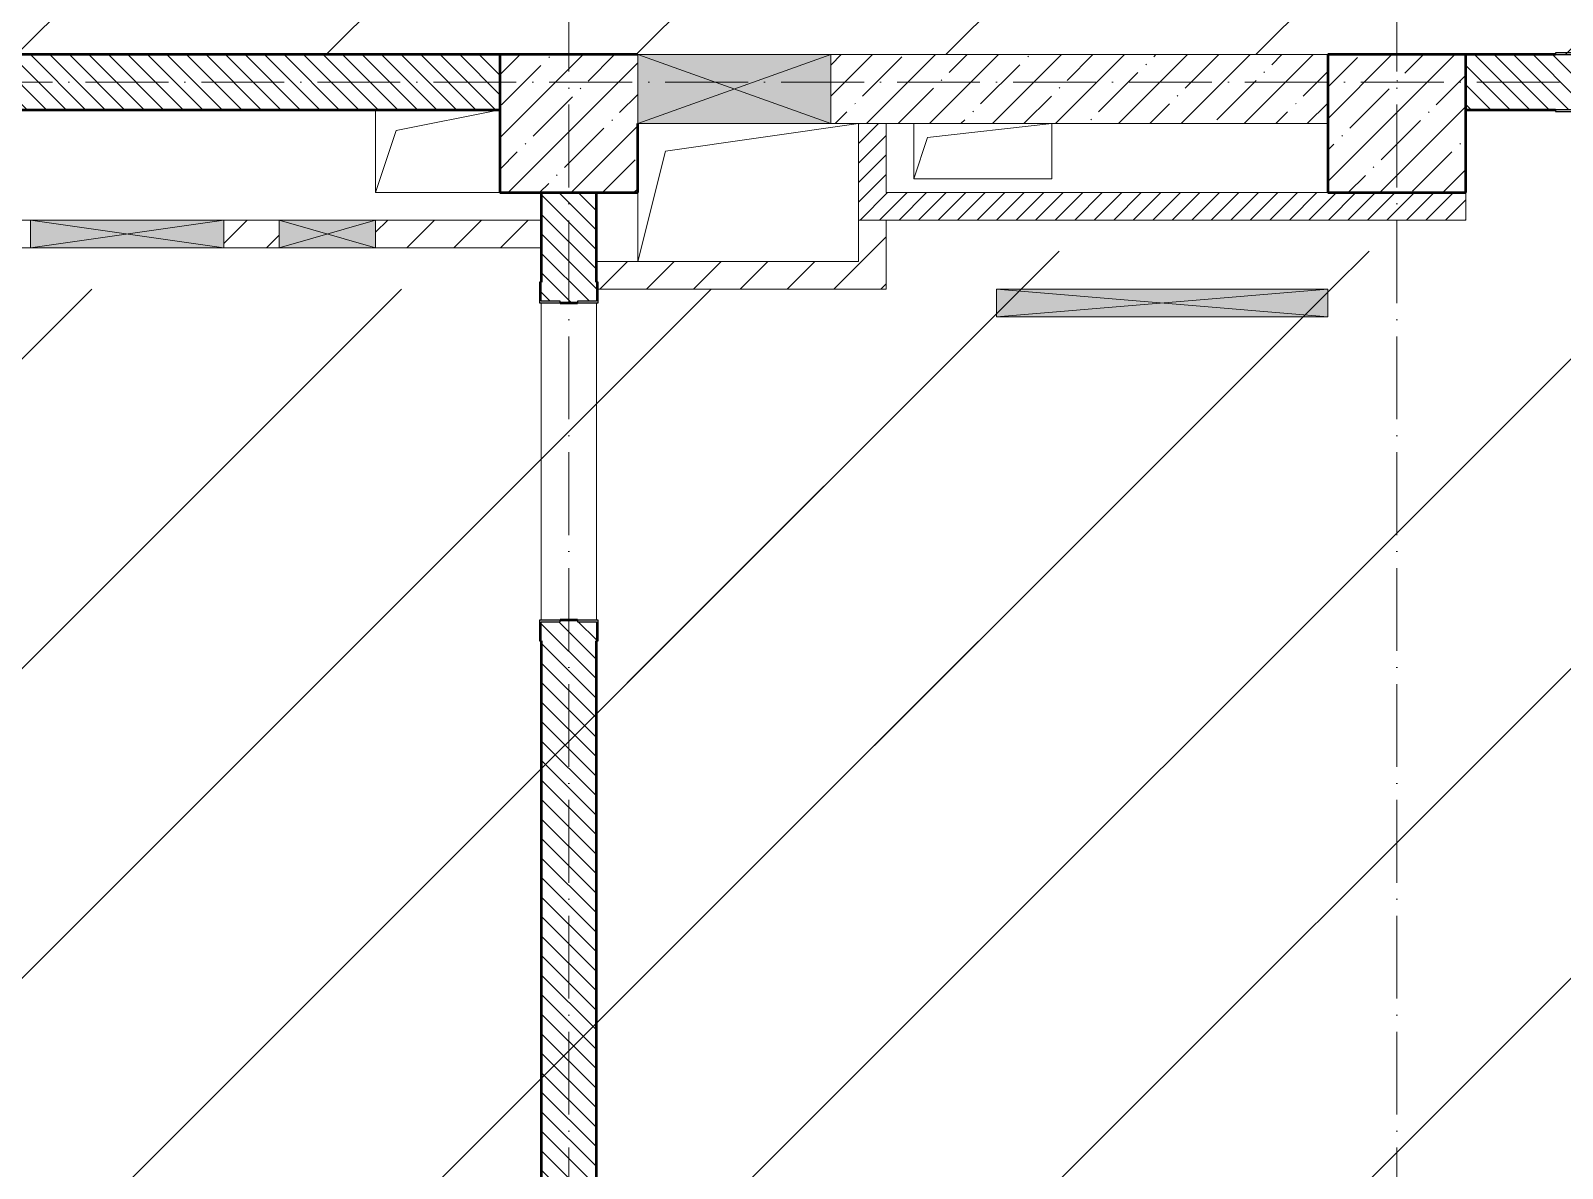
# Model space of a CAD drawing. Header units: millimetres. Extents: x -17017 to 628417, y -109036 to 199237.
# Drawn here: x 91910 to 97460, y 65757 to 69882 of the extents above; entities that cross this region are included whole.
import ezdxf

# ---------------------------------------------------------------- set-up
doc = ezdxf.new("R2010")
doc.units = ezdxf.units.MM
doc.linetypes.add('50_200_ШТРИХ_1Т_ш5_п1_п1_', pattern=[700, 500, -100, 0, -100])
for name, color, linetype, lineweight in [('3.1) ЖБ окна 1.2 м', 102, 'Continuous', 30), ('A-DETL-GENF-OTLN', 7, 'Continuous', 9), ('A-FLOR-____-OTLN', 7, 'Continuous', 9), ('A-GENM-____-MCUT', 7, 'Continuous', 25), ('A-GENM-____-OTLN', 7, 'Continuous', 9), ('A-GENM-____-OTLN-1', 7, 'Continuous', 25), ('A-GLAZ-____-OTLN', 7, 'Continuous', 9), ('A-WALL-____-MCUT-1', 7, 'Continuous', 9), ('A-WALL-____-MCUT-2', 7, 'Continuous', 50), ('A-WALL-____-PATT-1', 7, 'Continuous', 9), ('A-WALL-FNSH-MCUT-1', 7, 'Continuous', 9), ('I-WALL-____-OTLN', 7, 'Continuous', 9), ('S-COLS-____-MCUT', 7, 'Continuous', 50), ('S-COLS-____-OTLN', 7, 'Continuous', 9), ('S-GRID-____-OTLN-1', 7, '50_200_ШТРИХ_1Т_ш5_п1_п1_', 9), ('стяжа', 7, 'Continuous', 30)]:
    doc.layers.add(name, color=color, linetype=linetype, lineweight=lineweight)
doc.layers.add('A-GLAZ-____-OTLN-1', color=7, linetype='Continuous', lineweight=9, true_color=0xc0c0c0)
pattern_1 = [(45, (50979.8, 168109.95), (-561.266, 561.266), [])]
pattern_2 = [(135, (43259.71, 63713.66), (-35.35534, -35.35534), [])]
pattern_3 = [(45, (43259.71, 63713.66), (-84.8528, 84.8528), [])]
pattern_4 = [(45, (43259.71, 63713.66), (-35.35534, 35.35534), [])]

# ---------------------------------------------------------------- blocks, each defined once
blk = doc.blocks.new('BSC_Колонна _Прямоугольная - 500х500-V60-АР1_План отверстий 2 этажа в осях 1-64_А-ГГ')
at = {"layer": 'S-COLS-____-OTLN'}
h = blk.add_hatch(dxfattribs=at)
h.set_pattern_fill('FP_89', color=256, style=0, pattern_type=2)
h.set_pattern_definition([(45, (-50600, -5831.04), (-114.04925, 114.04925), []), (45, (-50485.95, -5831.04), (-114.04925, 114.04925), [201.613, -40.323, 3.353, -36.97])])
h.paths.add_polyline_path([(-250, -250), (250, -250), (250, 250), (-250, 250), (-250, 0)], flags=0)
at = {"layer": 'S-COLS-____-MCUT'}
for p, q in [((250, 250), (-250, 250)), ((-250, 250), (-250, -250)), ((250, -250), (250, 0)), ((-250, -250), (250, -250))]:
    blk.add_line(p, q, dxfattribs=at)
blk = doc.blocks.new('BSC_Колонна _Прямоугольная - 500х500-V62-АР1_План отверстий 2 этажа в осях 1-64_А-ГГ')
at = {"layer": 'S-COLS-____-OTLN'}
h = blk.add_hatch(dxfattribs=at)
h.set_pattern_fill('FP_91', color=256, style=0, pattern_type=2)
h.set_pattern_definition([(45, (-53600, -5831.04), (-114.04925, 114.04925), []), (45, (-53485.95, -5831.04), (-114.04925, 114.04925), [201.613, -40.323, 3.353, -36.97])])
h.paths.add_polyline_path([(-250, -250), (250, -250), (250, 250), (-250, 250)], flags=0)
at = {"layer": 'S-COLS-____-MCUT'}
for p, q in [((250, 250), (-250, 250)), ((-250, 250), (-250, -250)), ((250, -250), (250, 250)), ((-250, -250), (250, -250))]:
    blk.add_line(p, q, dxfattribs=at)
blk = doc.blocks.new('Фахверк_СКБ_Уголок - 200_3960-28268576-АР1_План отверстий 2 этажа в осях 1-64_А-ГГ')
at = {"layer": 'A-GENM-____-MCUT'}
for p, q in [((200, 156), (125, 156)), ((125, 156), (125, 81)), ((131, 81), (131, 150)), ((131, 150), (200, 150)), ((200, 150), (200, 156)), ((125, 81), (131, 81)), ((131, 19), (125, 19)), ((125, 19), (125, -56)), ((131, -50), (131, 19)), ((200, -50), (131, -50)), ((200, -56), (200, -50)), ((125, -56), (200, -56))]:
    blk.add_line(p, q, dxfattribs=at)
blk = doc.blocks.new('AR_Отверстие прямоугольное _в плите_ - AR_Отверстие прямоугольное _в плите_-V156-АР1_План отверстий 2 этажа в осях 1-64_А-ГГ')
at = {"layer": 'A-GENM-____-OTLN'}
for p, q in [((-250, 100), (-250, -100)), ((-200, 50), (250, 100)), ((250, -100), (250, 100)), ((-250, -100), (-200, 50)), ((-250, -100), (250, -100))]:
    blk.add_line(p, q, dxfattribs=at)
blk = doc.blocks.new('AR_Отверстие прямоугольное _в плите_ - AR_Отверстие прямоугольное _в плите_-30553057-АР1_План отверстий 2 этажа в осях 1-64_А-ГГ')
at = {"layer": 'A-GENM-____-OTLN'}
for p, q in [((-300, 150), (400, 250)), ((-400, -250), (-300, 150)), ((-400, 0), (-400, -250))]:
    blk.add_line(p, q, dxfattribs=at)
blk = doc.blocks.new('AR_Отверстие прямоугольное _в плите_ - AR_Отверстие прямоугольное _в плите_-30552670-АР1_План отверстий 2 этажа в осях 1-64_А-ГГ')
at = {"layer": 'A-GENM-____-OTLN'}
for p, q in [((-225, 150), (-225, -150)), ((-150, 75), (225, 150)), ((-225, -150), (-150, 75)), ((-225, -150), (225, -150))]:
    blk.add_line(p, q, dxfattribs=at)
blk = doc.blocks.new('AR_Отверстие прямоугольное _в стене__БезПР - AR_Отверстие прямоугольное _в стене__БезПР-30590120-АР1_План отверстий 2 этажа в осях 1-64_А-ГГ')
at = {"layer": 'A-GLAZ-____-OTLN-1'}
blk.add_hatch(color=256, dxfattribs=at).paths.add_polyline_path([(350, -125), (350, 125), (-350, 125), (-350, -125), (42.8, -125)], flags=0)
at = {"layer": 'A-DETL-GENF-OTLN'}
for p, q in [((-350, -125), (-350, 125)), ((-350, 125), (350, 125)), ((350, 125), (-350, -125)), ((-350, 125), (350, -125)), ((350, 125), (-350, 125)), ((-350, 125), (-350, -125)), ((350, 125), (350, -125)), ((350, -125), (350, 125)), ((350, -125), (-350, -125)), ((-350, -125), (350, -125))]:
    blk.add_line(p, q, dxfattribs=at)
at = {"layer": 'A-GLAZ-____-OTLN'}
blk.add_line((350, 125), (-350, 125), dxfattribs=at)
blk = doc.blocks.new('154_Стойка_СКБ_Уголок - СМ-2180_200-28268025-АР1_План отверстий 2 этажа в осях 1-64_А-ГГ')
at = {"layer": 'A-GENM-____-MCUT'}
for p, q in [((125, 156), (125, 81)), ((200, 156), (125, 156)), ((131, 81), (131, 150)), ((131, 150), (200, 150)), ((200, 150), (200, 156)), ((125, 81), (131, 81)), ((131, 19), (125, 19)), ((125, 19), (125, -56)), ((131, -50), (131, 19)), ((200, -50), (131, -50)), ((200, -56), (200, -50)), ((125, -56), (200, -56))]:
    blk.add_line(p, q, dxfattribs=at)
blk = doc.blocks.new('AR_Отверстие прямоугольное _в стене__БезПР - AR_Отверстие прямоугольное _в стене__БезПР-36788986-АР1_План отверстий 2 этажа в осях 1-64_А-ГГ')
at = {"layer": 'A-GLAZ-____-OTLN'}
blk.add_hatch(color=256, dxfattribs=at).paths.add_polyline_path([(175, -50), (175, 50), (-175, 50), (-175, -50)], flags=0)
at = {"layer": 'A-DETL-GENF-OTLN'}
for p, q in [((-175, -50), (-175, 50)), ((-175, 50), (175, 50)), ((175, 50), (-175, -50)), ((-175, 50), (175, -50)), ((175, 50), (-175, 50)), ((-175, 50), (-175, -50)), ((175, 50), (175, -50)), ((175, -50), (175, 50)), ((175, -50), (-175, -50)), ((-175, -50), (175, -50))]:
    blk.add_line(p, q, dxfattribs=at)
at = {"layer": 'A-GLAZ-____-OTLN'}
blk.add_line((175, 50), (-175, 50), dxfattribs=at)
blk = doc.blocks.new('AR_Отверстие прямоугольное _в стене__БезПР - AR_Отверстие прямоугольное _в стене__БезПР-36429042-АР1_План отверстий 2 этажа в осях 1-64_А-ГГ')
at = {"layer": 'A-GLAZ-____-OTLN'}
blk.add_hatch(color=256, dxfattribs=at).paths.add_polyline_path([(-350, -50), (350, -50), (350, 50), (-350, 50)], flags=0)
at = {"layer": 'A-DETL-GENF-OTLN'}
for p, q in [((-350, -50), (-350, 50)), ((-350, 50), (350, 50)), ((350, 50), (-350, -50)), ((-350, 50), (350, -50)), ((350, 50), (-350, 50)), ((-350, 50), (-350, -50)), ((350, 50), (350, -50)), ((350, -50), (350, 50)), ((350, -50), (-350, -50)), ((-350, -50), (350, -50))]:
    blk.add_line(p, q, dxfattribs=at)
at = {"layer": 'A-GLAZ-____-OTLN'}
blk.add_line((350, 50), (-350, 50), dxfattribs=at)
blk = doc.blocks.new('AR_Отверстие прямоугольное _в стене_ - AR_Отверстие прямоугольное _в стене__ОВ-36976812-АР1_План отверстий 2 этажа в осях 1-64_А-ГГ')
at = {"layer": 'A-GLAZ-____-OTLN'}
blk.add_hatch(color=256, dxfattribs=at).paths.add_polyline_path([(600, -50), (600, 50), (-600, 50), (-600, -50), (260.2, -50)], flags=0)
at = {"layer": 'A-DETL-GENF-OTLN'}
for p, q in [((-600, -50), (-600, 50)), ((-600, 50), (600, 50)), ((600, 50), (-600, -50)), ((-600, 50), (600, -50)), ((600, 50), (-600, 50)), ((-600, 50), (-600, -50)), ((600, 50), (600, -50)), ((600, -50), (600, 50)), ((600, -50), (-600, -50)), ((-600, -50), (600, -50))]:
    blk.add_line(p, q, dxfattribs=at)
blk = doc.blocks.new('2этаж')
at = {"layer": 'S-GRID-____-OTLN-1', "color": 251, "ltscale": 0.6, "true_color": 0x636466}
for p, q in [((35008.3, 454533.3), (35008.3, 469166.5)), ((38008.3, 454533.3), (38008.3, 469166.5)), ((74727.1, 464997), (-20260.4, 464997))]:
    blk.add_line(p, q, dxfattribs=at)

msp = doc.modelspace()

# ---------------------------------------------------------------- hatches: boundary and pattern name
at = {"layer": 'A-WALL-____-PATT-1'}
h = msp.add_hatch(dxfattribs=at)
h.set_pattern_fill('FP_6', color=256, style=0, pattern_type=2)
h.set_pattern_definition(pattern_2)
h.paths.add_polyline_path([(92735, 69594.7), (93609.7, 69594.7), (93609.7, 69794.7), (90865.7, 69794.7), (90865.7, 69725.7), (90859.7, 69725.7), (90859.7, 69663.7), (90865.7, 69663.7), (90865.7, 69594.7), (90967.6, 69594.7)], flags=0)
h.paths.add_polyline_path([(88809.7, 69594.7), (89703.7, 69594.7), (89703.7, 69663.7), (89709.7, 69663.7), (89709.7, 69725.7), (89703.7, 69725.7), (89703.7, 69794.7), (88809.7, 69794.7), (88809.7, 69682.2)], flags=0)
h.paths.add_polyline_path([(88109.7, 69594.7), (88409.7, 69594.7), (88409.7, 69794.7), (88109.7, 69794.7)], flags=0)
h = msp.add_hatch(dxfattribs=at)
h.set_pattern_fill('FP_25', color=256, style=0, pattern_type=2)
h.set_pattern_definition([(45, (43259.71, 63713.66), (-114.04925, 114.04925), []), (45, (43373.76, 63713.66), (-114.04925, 114.04925), [201.612, -40.322, 3.353, -36.97])])
h.paths.add_polyline_path([(96609.7, 69544.7), (96609.7, 69794.7), (94809.7, 69794.7), (94809.7, 69544.7), (96270, 69544.7)], flags=0)
h = msp.add_hatch(dxfattribs=at)
h.set_pattern_fill('FP_6', color=256, style=0, pattern_type=2)
h.set_pattern_definition(pattern_2)
h.paths.add_polyline_path([(102609.7, 69594.7), (102609.7, 69794.7), (102209.7, 69794.7), (102209.7, 69594.7)], flags=0)
h.paths.add_polyline_path([(99215.7, 69594.7), (100003.7, 69594.7), (100003.7, 69663.7), (100009.7, 69663.7), (100009.7, 69725.7), (100003.7, 69725.7), (100003.7, 69794.7), (99215.7, 69794.7), (99215.7, 69725.7), (99209.7, 69725.7), (99209.7, 69663.7), (99215.7, 69663.7), (99215.7, 69634.7)], flags=0)
h.paths.add_polyline_path([(100915.7, 69594.7), (101809.7, 69594.7), (101809.7, 69794.7), (100915.7, 69794.7), (100915.7, 69725.7), (100909.7, 69725.7), (100909.7, 69663.7), (100915.7, 69663.7), (100915.7, 69595.4)], flags=0)
h.paths.add_polyline_path([(97434.7, 69594.7), (97503.7, 69594.7), (97503.7, 69663.7), (97509.7, 69663.7), (97509.7, 69725.7), (97503.7, 69725.7), (97503.7, 69794.7), (97109.7, 69794.7), (97109.7, 69594.7)], flags=0)
h = msp.add_hatch(dxfattribs=at)
h.set_pattern_fill('FP_5', color=256, style=0, pattern_type=2)
h.set_pattern_definition(pattern_4)
h.paths.add_polyline_path([(95009.7, 69294.7), (95009.7, 69544.7), (94909.7, 69544.7), (94909.7, 69294.7)], flags=0)
h = msp.add_hatch(dxfattribs=at)
h.set_pattern_fill('FP_6', color=256, style=0, pattern_type=2)
h.set_pattern_definition(pattern_2)
h.paths.add_polyline_path([(93759.7, 62294.7), (93959.7, 62294.7), (93959.5, 67738.7), (93890.7, 67738.7), (93890.7, 67744.7), (93828.7, 67744.7), (93828.7, 67738.7), (93759.7, 67738.7), (93759.7, 62729.6)], flags=0)
h.paths.add_polyline_path([(93890.7, 68894.7), (93890.7, 68900.7), (93959.7, 68900.7), (93959.7, 69294.7), (93759.7, 69294.7), (93759.7, 68900.7), (93828.7, 68900.7), (93828.7, 68894.7)], flags=0)
h = msp.add_hatch(dxfattribs=at)
h.set_pattern_fill('FP_5', color=256, style=0, pattern_type=2)
h.set_pattern_definition(pattern_4)
h.paths.add_polyline_path([(94909.7, 69194.7), (97109.7, 69194.7), (97109.7, 69294.7), (94909.7, 69294.7)], flags=0)
h = msp.add_hatch(dxfattribs=at)
h.set_pattern_fill('FP_4', color=256, style=0, pattern_type=2)
h.set_pattern_definition(pattern_3)
h.paths.add_polyline_path([(91709.7, 69094.7), (91909.7, 69094.7), (91909.7, 69194.7), (91709.7, 69194.7)], flags=0)
h.paths.add_polyline_path([(92735, 69094.7), (92809.7, 69094.7), (92809.7, 69194.7), (92609.7, 69194.7), (92609.7, 69094.7)], flags=0)
h.paths.add_polyline_path([(93759.7, 69094.7), (93759.7, 69194.7), (93159.7, 69194.7), (93159.7, 69094.7)], flags=0)
h.paths.add_polyline_path([(90961.2, 69097.7), (91006.7, 69097.7), (91006.7, 69191.7), (90959.7, 69191.7), (90959.7, 69097.7)], flags=0)
h = msp.add_hatch(dxfattribs=at)
h.set_pattern_fill('FP_4', color=256, style=0, pattern_type=2)
h.set_pattern_definition(pattern_3)
h.paths.add_polyline_path([(95009.7, 68944.7), (95009.7, 69194.7), (94909.7, 69194.7), (94909.7, 68944.7)], flags=0)
h = msp.add_hatch(dxfattribs=at)
h.set_pattern_fill('FP_4', color=256, style=0, pattern_type=2)
h.set_pattern_definition(pattern_3)
h.paths.add_polyline_path([(94909.7, 68944.7), (94909.7, 69044.7), (93959.7, 69044.7), (93959.7, 68969.7), (93965.7, 68969.7), (93965.7, 68944.7), (94502.5, 68944.7)], flags=0)
at = {"layer": 'стяжа'}
h = msp.add_hatch(dxfattribs=at)
h.set_pattern_fill('ANSI31', color=5, scale=250)
h.set_pattern_definition(pattern_1)
h.paths.add_polyline_path([(81815.4, 72894.7), (40941.8, 72894.7), (40941.8, 69784.7), (81815.4, 69784.7)])
h.paths.add_polyline_path([(58159.7, 69194.7), (72559.7, 69194.7), (72559.7, 62394.7), (58159.7, 62394.7)])
h.paths.add_polyline_path([(72559.7, 68944.7), (124367.1, 68944.7), (124367.1, 62044.5), (72559.7, 62044.5)])
h = msp.add_hatch(dxfattribs=at)
h.set_pattern_fill('ANSI31', color=5, scale=250)
h.set_pattern_definition(pattern_1)
h.paths.add_polyline_path([(124367.1, 62044.5), (72559.7, 62044.5), (58159.7, 62394.7), (58159.7, 69784.7), (40941.8, 69784.7), (40941.8, 72894.7), (81815.4, 72894.7), (81815.4, 68944.7), (124367.1, 68944.7)])
h.paths.add_polyline_path([(63559.7, 62272.2), (63571.7, 62272.2), (63571.7, 62297.2), (63559.7, 62297.2)], flags=16)
h.paths.add_polyline_path([(63559.7, 68994.7), (63559.7, 67794.7), (63559.7, 66458.5, -2.052883), (63590.7, 66482.8, -0.372712), (63459.7, 66511.7), (63459.7, 67748.7), (63563.9, 68994.7)], flags=0)
h.paths.add_polyline_path([(64891.7, 69502.1, -0.625627), (65009.7, 69744.7), (64891.7, 69774.2)], flags=16)
h.paths.add_polyline_path([(64771.7, 69694.7), (64671.7, 69694.7), (64671.7, 69394.7), (64771.7, 69394.7)], flags=16)
h.paths.add_polyline_path([(64980.4, 69206.7, -1), (65029, 69194.7), (65209.7, 69194.7), (65209.7, 69206.7)], flags=16)
h.paths.add_polyline_path([(64559.7, 69906.7), (64771.7, 69906.7), (64891.7, 70047.4), (64559.7, 70047.4)], flags=16)
h.paths.add_polyline_path([(43109.7, 69906.7), (46549.7, 69910.7), (43109.7, 69910.7), (43102.8, 69906.7)], flags=16)
h.paths.add_polyline_path([(41309.7, 70586.7), (41309.7, 70044.7), (41421.7, 69906.7), (41421.7, 70586.7)], flags=16)
h.paths.add_polyline_path([(41059.7, 70494.7), (41289.7, 70044.7), (41289.7, 70474.7), (41090.5, 71908, -0.526622), (41059.7, 71880.6)], flags=16)
h.paths.add_polyline_path([(72671.7, 72682.7), (72059.7, 72682.7), (71947.7, 72582.7), (72671.7, 72582.7)], flags=16)
h.paths.add_polyline_path([(79659.7, 69806.7), (79659.7, 69794.7), (81059.7, 69794.7), (81122.7, 69806.7)], flags=16)
h.paths.add_polyline_path([(66491.7, 69354.7), (66491.7, 68994.7), (65559.7, 68994.7), (65247.7, 68994.7), (65247.7, 70047.4), (65559.7, 70047.4), (65559.7, 69806.7), (66984.7, 69806.7), (66984.7, 69354.7)], flags=16)
h.paths.add_polyline_path([(65359.7, 69806.7), (65347.7, 69806.7), (65347.7, 69794.7), (65359.7, 69194.7)], flags=0)
h.paths.add_polyline_path([(64659.7, 69194.7), (65359.7, 69194.7), (65709.7, 69594.7), (65559.7, 69594.7)], flags=16)
h.paths.add_polyline_path([(66588.2, 69582.7, -1), (66539.6, 69594.7), (66271.7, 69594.7), (66271.7, 69582.7)], flags=0)
h.paths.add_polyline_path([(66259.7, 69794.7), (66259.7, 68994.7), (66159.7, 68994.7), (66159.7, 69094.7), (66159.7, 69794.7)], flags=0)
h.paths.add_polyline_path([(69047.7, 69194.7), (69059.7, 69194.7), (69059.7, 69294.7), (69047.7, 69582.7)], flags=16)
h.paths.add_polyline_path([(72159.7, 69044.7), (73459.7, 69044.7), (73459.7, 69594.7), (72659.7, 69594.7), (72159.7, 69621)], flags=0)
h.paths.add_polyline_path([(68734.7, 69794.7), (68734.7, 69594.7), (69059.7, 69594.7), (69059.7, 69794.7)], flags=16)
h.paths.add_polyline_path([(69559.7, 69294.7), (72159.7, 69294.7), (72159.7, 68944.7), (73559.7, 68944.7), (73559.7, 69594.7), (73459.7, 69594.7), (73434.7, 69594.7), (72613.2, 69806.7), (73359.7, 69806.7), (74359.7, 69806.7), (75984.7, 69806.7), (75984.7, 69594.7), (75959.7, 69594.7), (75959.7, 68944.7), (74559.7, 68944.7), (74459.7, 68944.7), (72059.7, 68944.7)], flags=16)
h.paths.add_polyline_path([(69559.7, 69594.7), (72059.7, 69594.7), (72059.7, 69794.7), (69559.7, 69794.7)], flags=16)
h.paths.add_polyline_path([(41421.7, 72832.7), (41421.7, 72582.7), (41059.7, 72582.7), (41059.7, 72832.7), (68947.7, 72832.7), (69559.7, 72682.7), (69559.7, 72832.7), (71947.7, 72832.7), (72559.7, 72694.7), (71947.7, 72694.7), (71947.7, 72832.7), (70007.7, 72832.7), (70007.7, 72582.7), (68947.7, 72582.7)], flags=16)
h.paths.add_polyline_path([(62459.7, 69794.7), (62459.7, 69594.7), (63059.7, 69594.7), (62359.7, 69775.3), (62359.7, 69594.7), (62459.7, 69594.7), (63059.7, 69794.7)], flags=16)
h.paths.add_polyline_path([(62359.7, 69194.7), (62359.7, 69294.7), (63359.7, 69294.7), (63359.7, 69194.7), (63359.7, 68982.7), (63347.7, 68982.7)], flags=16)
h.paths.add_polyline_path([(70954.1, 66230.8, -1), (70474.1, 66230.8, -1)], flags=0)
h.paths.add_polyline_path([(71749.3, 70937.2, -1), (72229.3, 70937.2, -1)], flags=16)
h.paths.add_polyline_path([(73359.7, 69794.7), (74359.7, 69794.7), (74559.7, 69794.7), (74559.7, 69044.7), (74459.7, 68944.7), (74459.7, 69594.7), (73659.7, 69594.7), (72659.7, 69794.7)], flags=0)
h.paths.add_polyline_path([(77947.7, 72832.7), (78559.7, 72694.7), (78559.7, 72832.7), (80947.7, 72832.7), (81694.8, 72694.7), (81759.7, 72694.7), (81759.7, 72582.7), (80947.7, 72582.7), (79007.7, 72832.7), (79007.7, 72582.7), (77947.7, 72582.7), (72671.7, 72832.7)], flags=16)
h.paths.add_polyline_path([(61929.2, 67707.5, -1), (61449.2, 67707.5, -1)], flags=0)
h.paths.add_polyline_path([(70059.7, 62294.7), (69559.7, 62294.7), (69559.7, 62269.7), (70034.7, 62269.7)], flags=16)
h.paths.add_polyline_path([(72057.2, 62369.7), (72534.7, 62369.7), (72559.7, 62394.7), (72057.2, 62394.7)], flags=16)
h.paths.add_polyline_path([(72571.7, 62056.7), (72571.7, 62314.7), (72559.7, 62314.7), (72559.7, 62294.7)], flags=16)
h.paths.add_polyline_path([(73259.7, 62056.7), (75059.7, 62056.7), (76259.7, 62056.7), (78047.7, 62056.7), (78524.4, 62372.2), (78082.2, 62372.2), (78082.2, 62044.7), (76259.7, 62044.7), (75134.7, 62044.7), (73259.7, 62044.7), (72571.7, 62056.7)], flags=16)
h.paths.add_polyline_path([(77759.7, 69594.7), (78059.7, 69594.7), (78059.7, 69794.7), (77759.7, 69794.7)], flags=16)
h.paths.add_polyline_path([(77659.7, 68894.7), (78059.7, 68894.7), (78059.7, 68994.7), (77759.7, 68994.7)], flags=16)
h.paths.add_polyline_path([(77659.7, 68994.7), (77659.7, 68882.7), (77647.7, 68882.7), (77647.7, 69794.7), (77659.7, 69794.7)], flags=16)
h.paths.add_polyline_path([(81459.7, 68894.7), (81559.7, 68894.7), (81559.7, 68994.7), (81459.7, 68994.7)], flags=0)
h.paths.add_polyline_path([(78159.7, 69594.7), (81459.7, 69594.7), (81459.7, 68894.7), (81571.7, 68882.7), (81571.7, 68894.7), (79659.7, 68894.7), (78059.7, 68894.7), (78059.7, 68994.7), (78159.7, 68994.7)], flags=16)
h.paths.add_polyline_path([(79559.7, 69794.7), (79559.7, 69594.7), (79659.7, 69594.7), (81059.7, 69794.7)], flags=16)
h.paths.add_polyline_path([(81047.7, 62044.7), (81059.7, 62044.7), (81107.8, 62056.7), (81047.7, 62056.7)], flags=16)
h.paths.add_polyline_path([(79259.7, 62056.7), (81047.7, 62044.7), (79259.7, 62044.7), (78571.7, 62056.7)], flags=16)
h.paths.add_polyline_path([(78562.2, 62294.7), (78537.2, 62294.7), (78537.2, 62372.2), (78562.2, 62397.2)], flags=16)
h.paths.add_polyline_path([(51634.7, 69906.7), (48559.7, 69906.7), (48359.7, 69794.7), (48559.7, 69794.7)], flags=16)
h.paths.add_polyline_path([(53659.7, 69794.7), (53134.7, 69794.7), (51634.7, 69906.7), (53334.7, 69906.7)], flags=16)
h.paths.add_polyline_path([(84284.7, 62269.7), (84259.7, 62294.7), (84259.7, 62050.7), (84284.7, 62050.7)], flags=0)
h.paths.add_polyline_path([(82459.7, 62044.7), (84259.7, 62044.7), (85109.7, 62304.2), (84609.7, 62304.2), (84609.7, 62294.7), (84259.7, 62294.7)], flags=16)
h.paths.add_polyline_path([(82434.7, 62269.7), (82459.7, 62294.7), (82109.7, 62294.7), (82109.7, 62269.7)], flags=16)
h.paths.add_polyline_path([(87959.7, 62297.2), (87959.7, 65719.7), (87759.9, 62297.2)], flags=16)
h.paths.add_polyline_path([(88462.2, 62272.2), (88462.2, 62306.7), (88109.7, 62306.7), (88109.7, 62272.2)], flags=16)
h.paths.add_polyline_path([(85447.2, 62050.7), (85459.7, 62050.7), (85459.7, 62056.7), (85447.2, 62056.7)], flags=16)
h.paths.add_polyline_path([(87597.7, 62306.7), (87959.7, 65719.7), (87959.7, 62044.7), (87334.7, 62044.7), (85459.7, 62044.7), (85434.7, 62062.6), (85434.7, 62056.7), (87259.7, 62056.7), (87597.7, 62229.9)], flags=16)
h.paths.add_polyline_path([(48559.7, 69906.7), (46559.7, 69906.7), (46209.7, 69794.7), (46759.7, 69794.7)], flags=16)
h.paths.add_polyline_path([(87259.7, 62056.7), (87597.7, 62056.7), (87609.7, 62044.7), (87334.7, 62044.7)], flags=0)
h.paths.add_polyline_path([(102259.7, 62156.7), (97549.7, 62156.7), (97469.4, 62056.7), (102259.7, 62056.7), (102259.7, 62056.7)], flags=16)
h.paths.add_polyline_path([(96259.7, 62056.7), (96279.7, 62056.7), (96279.7, 62156.7), (96259.7, 62156.7)], flags=16)
h.paths.add_polyline_path([(90259.7, 62056.7), (91459.7, 62056.7), (93257.2, 62056.7), (93257.2, 62306.7), (93747.7, 62306.7), (93759.7, 62309.2), (93759.7, 67669.7), (93759.7, 68894.7), (94071.7, 68950.6), (94071.7, 62406.7), (94221.7, 62406.7), (96329.6, 62044.7), (94071.7, 62044.7), (94071.7, 62272.2), (93282.2, 62272.2), (93282.2, 62044.7), (91459.7, 62044.7), (90334.7, 62044.7), (88465.7, 62044.7), (88465.7, 62056.7)], flags=16)
h.paths.add_polyline_path([(93259.7, 62044.7), (93259.7, 62056.7), (93257.2, 62056.7), (91459.7, 62044.7)], flags=0)
h.paths.add_polyline_path([(91207.1, 64177.4, -1), (91687.1, 64177.4, -1)], flags=16)
h.paths.add_polyline_path([(93759.7, 62297.2), (93609.7, 62297.2), (93609.7, 62294.7), (93759.7, 62294.7)], flags=0)
h.paths.add_polyline_path([(96259.7, 62044.7), (97005.9, 62274.7), (96279.7, 62274.7), (96149.7, 62258.3), (96149.7, 62044.7)], flags=16)
h.paths.add_polyline_path([(96149.7, 62406.7), (97549.7, 62406.7), (97549.7, 62156.7), (97459.7, 62050.7), (97459.7, 62056.7), (97439.7, 62056.7), (96562.5, 62294.7), (96259.7, 62294.7)], flags=16)
h.paths.add_polyline_path([(115231, 62406.7), (114979.7, 62306.7), (115671.7, 62306.7), (115791, 62406.7)], flags=16)
h.paths.add_polyline_path([(105259.7, 62056.7), (105279.7, 62056.7), (105279.7, 62156.7), (105259.7, 62156.7)], flags=0)
h.paths.add_polyline_path([(105259.7, 62056.7), (106000.9, 62274.7), (105279.7, 62274.7), (105149.7, 62258.3), (105149.7, 62056.7)], flags=0)
h.paths.add_polyline_path([(102279.7, 62056.7), (102259.7, 62056.7), (102259.7, 62050.7), (102279.7, 62050.7)], flags=16)
h.paths.add_polyline_path([(102159.7, 62306.7), (103219.7, 62306.7), (103219.7, 62056.7), (103459.7, 62056.7), (105259.7, 62044.7), (103459.7, 62044.7), (103121.7, 62056.7), (103121.7, 62306.7), (102609.7, 62306.7), (102609.7, 62044.7), (102334.7, 62044.7), (102274.9, 62294.7), (102159.7, 62294.7)], flags=16)
h.paths.add_polyline_path([(102681.1, 64475.4, -1), (103161.1, 64475.4, -1)], flags=16)
h.paths.add_polyline_path([(105149.7, 62406.7), (106549.7, 62406.7), (111169.7, 62156.7), (111169.7, 62406.7), (112209.7, 62406.7), (113674, 62156.7), (114151.7, 62156.7), (114151.7, 62406.7), (114911.7, 62406.7), (114979.7, 62394.7), (114979.7, 62306.7), (114979.7, 62044.7), (114334.7, 62044.7), (112459.7, 62044.7), (112121.7, 62056.7), (112121.7, 62306.7), (111609.7, 62306.7), (111609.7, 62044.7), (109459.7, 62044.7), (108334.7, 62044.7), (106459.7, 62044.7), (105555, 62294.7), (105259.7, 62294.7)], flags=16)
h.paths.add_polyline_path([(106439.7, 62056.7), (106439.7, 62050.7), (106459.7, 62050.7), (106459.7, 62056.7)], flags=16)
h.paths.add_polyline_path([(108259.7, 62056.7), (109459.7, 62056.7), (111259.7, 62056.7), (111259.7, 62294.7), (111609.7, 62294.7), (111609.7, 62044.7), (111334.7, 62044.7), (109459.7, 62044.7), (108334.7, 62044.7), (106459.7, 62056.7)], flags=16)
h.paths.add_polyline_path([(114911.7, 62506.7), (114911.7, 62374.7), (114959.7, 62374.7), (115231.7, 62506.7)], flags=16)
h.paths.add_polyline_path([(114279.7, 62056.7), (114259.7, 62056.7), (114259.7, 62050.7), (114279.7, 62050.7)], flags=0)
h.paths.add_polyline_path([(114259.7, 62044.7), (114786.4, 62274.7), (114279.7, 62274.7), (112459.7, 62044.7)], flags=16)
h.paths.add_polyline_path([(118047.7, 62406.7), (118047.7, 62306.7), (118659.7, 62306.7), (118771.7, 62406.7)], flags=16)
h.paths.add_polyline_path([(115659.7, 62056.7), (115671.7, 62056.7), (118147.7, 62056.7), (118159.7, 62044.7), (115659.7, 62044.7)], flags=16)
h.paths.add_polyline_path([(123559.7, 62294.7), (124159.7, 62294.7), (124159.7, 62414.7), (123559.7, 62414.7)], flags=16)
h.paths.add_polyline_path([(123534.7, 62044.7), (118671.7, 62044.7), (118671.7, 62156.7), (123559.7, 62156.7), (123659.7, 62176.4), (123659.7, 62274.7), (124159.7, 62274.7), (124159.7, 62044.7)], flags=16)
h.paths.add_polyline_path([(118671.7, 62056.7), (123459.7, 62056.7), (123679.7, 62056.7), (123679.7, 62044.7), (118671.7, 62044.7)], flags=0)
h.paths.add_polyline_path([(72559.7, 68944.7), (72559.7, 69194.7), (58159.7, 69194.7), (58159.7, 62394.7), (72559.7, 62394.7)], flags=16)
h.paths.add_polyline_path([(63544, 66470.5, -0.174623), (63478.2, 66492.7, -1.111514), (63428.7, 66487.4, -0.48712), (63459.7, 66511.7), (63459.7, 67748.7), (63559.7, 68944.7), (63559.7, 68994.7), (63462.7, 68994.7), (63359.7, 68994.7), (63359.7, 68982.7), (63347.7, 68982.7), (63347.7, 68994.7), (63459.7, 68994.7), (63556.7, 68994.7), (65359.7, 68994.7), (65559.7, 68994.7), (65559.7, 69094.7), (66159.7, 69094.7), (66159.7, 68994.7), (65559.7, 68994.7), (65247.7, 68994.7), (63563.9, 68994.7), (63559.7, 68944.7), (63559.7, 67794.7), (63559.7, 66507.1, -0.48712), (63590.7, 66482.8, -0.770165)], flags=0)
h.paths.add_polyline_path([(63559.7, 66458.5, -0.782881), (63559.7, 66507.1)], flags=0)
h.paths.add_polyline_path([(102491.3, 64242), (103171.1, 64242), (103171.1, 64722), (102491.3, 64722)], flags=24)
h.paths.add_polyline_path([(91017.4, 63944), (91705.9, 63944), (91705.9, 64424), (91017.4, 64424)], flags=24)
h.paths.add_polyline_path([(61272.4, 67474.1), (61929.8, 67474.1), (61929.8, 67954.1), (61272.4, 67954.1)], flags=8)
h.paths.add_polyline_path([(70284.4, 65997.4), (70965.3, 65997.4), (70965.3, 66477.4), (70284.4, 66477.4)], flags=8)
h.paths.add_polyline_path([(71559.5, 70703.8), (72240.2, 70703.8), (72240.2, 71183.8), (71559.5, 71183.8)], flags=24)
h = msp.add_hatch(dxfattribs=at)
h.set_pattern_fill('ANSI31', color=5, scale=250)
h.set_pattern_definition(pattern_1)
h.paths.add_polyline_path([(82109.7, 72894.7), (132259.7, 72894.7), (132259.7, 69794.7), (82109.7, 69794.7)])
h = msp.add_hatch(dxfattribs=at)
h.set_pattern_fill('ANSI31', color=5, scale=250)
h.set_pattern_definition(pattern_1)
h.paths.add_polyline_path([(118047.7, 69482.7), (115771.7, 69482.7), (115771.7, 69182.7), (115221.7, 69182.7), (115221.7, 68944.7), (118047.7, 68944.7)])
h.paths.add_polyline_path([(108449.7, 69482.7), (106229.7, 69482.7), (106229.7, 69082.7), (100809.7, 69082.7), (100809.7, 69482.7), (100071.7, 69482.7), (100071.7, 69082.7), (99347.7, 69082.7), (99347.7, 69482.7), (97221.7, 69482.7), (97221.7, 69082.7), (95121.7, 69082.7), (95121.7, 68944.7), (100199.7, 68944.7), (100199.7, 69362.1), (100679.7, 69362.1), (100679.7, 68944.7), (108449.7, 68944.7)])
h.paths.add_polyline_path([(113209.7, 69482.7), (112209.7, 69482.7), (112209.7, 68944.7), (113209.7, 68944.7)])
h.paths.add_polyline_path([(90859.7, 69784.7), (89393.2, 69613.7, -1), (89393.2, 69563.7), (90307.4, 68944.7), (90859.7, 68944.7)])

# ---------------------------------------------------------------- linework, layer by layer
at = {"layer": 'A-FLOR-____-OTLN'}
for p, q in [((93159.7, 69294.7), (93159.7, 69594.7)), ((95109.7, 69344.7), (95109.7, 69544.7)), ((95609.7, 69544.7), (95609.7, 69344.7)), ((95609.7, 69344.7), (95109.7, 69344.7)), ((93609.7, 69294.7), (93159.7, 69294.7)), ((94109.7, 69044.7), (94109.7, 69294.7))]:
    msp.add_line(p, q, dxfattribs=at)
at = {"layer": 'A-WALL-____-MCUT-1'}
for p, q in [((96609.7, 69794.7), (94809.7, 69794.7)), ((94809.7, 69544.7), (96609.7, 69544.7))]:
    msp.add_line(p, q, dxfattribs=at)
at = {"layer": 'A-WALL-____-MCUT-2'}
for p, q in [((93609.7, 69794.7), (90934.7, 69794.7)), ((97434.7, 69794.7), (97109.7, 69794.7)), ((90934.7, 69594.7), (93609.7, 69594.7)), ((97109.7, 69594.7), (97434.7, 69594.7)), ((93759.7, 69294.7), (93759.7, 68969.7)), ((93959.7, 68969.7), (93959.7, 69294.7)), ((93828.7, 68894.7), (93890.7, 68894.7)), ((93890.7, 67744.7), (93828.7, 67744.7)), ((93759.7, 67669.7), (93759.7, 62294.7)), ((93959.7, 62294.7), (93959.7, 67669.7))]:
    msp.add_line(p, q, dxfattribs=at)
at = {"layer": 'A-WALL-FNSH-MCUT-1'}
for p, q in [((94909.7, 69544.7), (94909.7, 69044.7)), ((95009.7, 69294.7), (95009.7, 69544.7)), ((96609.7, 69294.7), (95009.7, 69294.7)), ((97109.7, 69194.7), (97109.7, 69294.7)), ((91909.7, 69194.7), (91709.7, 69194.7)), ((92809.7, 69194.7), (92609.7, 69194.7)), ((93759.7, 69194.7), (93159.7, 69194.7)), ((95009.7, 69194.7), (94909.7, 69194.7)), ((94909.7, 69194.7), (97109.7, 69194.7)), ((95009.7, 68944.7), (95009.7, 69194.7)), ((91709.7, 69094.7), (91909.7, 69094.7)), ((92609.7, 69094.7), (92809.7, 69094.7)), ((93159.7, 69094.7), (93759.7, 69094.7)), ((94909.7, 69044.7), (93959.7, 69044.7)), ((93965.7, 68944.7), (95009.7, 68944.7))]:
    msp.add_line(p, q, dxfattribs=at)
at = {"layer": 'I-WALL-____-OTLN'}
for p, q in [((93759.7, 67744.7), (93759.7, 68894.7)), ((93959.7, 68894.7), (93959.7, 67744.7))]:
    msp.add_line(p, q, dxfattribs=at)

# ---------------------------------------------------------------- block references
at = {"layer": '3.1) ЖБ окна 1.2 м'}
msp.add_blockref('2этаж', (58851.4, -395302.3), dxfattribs=at)
at = {"layer": 'A-GENM-____-OTLN'}
for name, p in [('AR_Отверстие прямоугольное _в плите_ - AR_Отверстие прямоугольное _в плите_-30552670-АР1_План отверстий 2 этажа в осях 1-64_А-ГГ', (93384.7, 69444.7)), ('AR_Отверстие прямоугольное _в плите_ - AR_Отверстие прямоугольное _в плите_-30553057-АР1_План отверстий 2 этажа в осях 1-64_А-ГГ', (94509.7, 69294.7)), ('AR_Отверстие прямоугольное _в плите_ - AR_Отверстие прямоугольное _в плите_-V156-АР1_План отверстий 2 этажа в осях 1-64_А-ГГ', (95359.7, 69444.7))]:
    msp.add_blockref(name, p, dxfattribs=at)
at = {"layer": 'A-GENM-____-OTLN-1'}
for name, p, rotation in [('Фахверк_СКБ_Уголок - 200_3960-28268576-АР1_План отверстий 2 этажа в осях 1-64_А-ГГ', (97634.7, 69744.7), 180), ('154_Стойка_СКБ_Уголок - СМ-2180_200-28268025-АР1_План отверстий 2 этажа в осях 1-64_А-ГГ', (93909.7, 68769.7), 89.99999999999993), ('154_Стойка_СКБ_Уголок - СМ-2180_200-28268025-АР1_План отверстий 2 этажа в осях 1-64_А-ГГ', (93809.7, 67869.7), 269.9999999999999)]:
    msp.add_blockref(name, p, dxfattribs=dict(at, rotation=rotation))
at = {"layer": 'A-GLAZ-____-OTLN'}
for name, p in [('AR_Отверстие прямоугольное _в стене__БезПР - AR_Отверстие прямоугольное _в стене__БезПР-30590120-АР1_План отверстий 2 этажа в осях 1-64_А-ГГ', (94459.7, 69669.7)), ('AR_Отверстие прямоугольное _в стене__БезПР - AR_Отверстие прямоугольное _в стене__БезПР-36429042-АР1_План отверстий 2 этажа в осях 1-64_А-ГГ', (92259.7, 69144.7)), ('AR_Отверстие прямоугольное _в стене__БезПР - AR_Отверстие прямоугольное _в стене__БезПР-36788986-АР1_План отверстий 2 этажа в осях 1-64_А-ГГ', (92984.7, 69144.7)), ('AR_Отверстие прямоугольное _в стене_ - AR_Отверстие прямоугольное _в стене__ОВ-36976812-АР1_План отверстий 2 этажа в осях 1-64_А-ГГ', (96009.7, 68894.7))]:
    msp.add_blockref(name, p, dxfattribs=at)
at = {"layer": 'S-COLS-____-OTLN'}
for name, p in [('BSC_Колонна _Прямоугольная - 500х500-V60-АР1_План отверстий 2 этажа в осях 1-64_А-ГГ', (93859.7, 69544.7)), ('BSC_Колонна _Прямоугольная - 500х500-V62-АР1_План отверстий 2 этажа в осях 1-64_А-ГГ', (96859.7, 69544.7))]:
    msp.add_blockref(name, p, dxfattribs=at)

doc.saveas('drawing.dxf')
